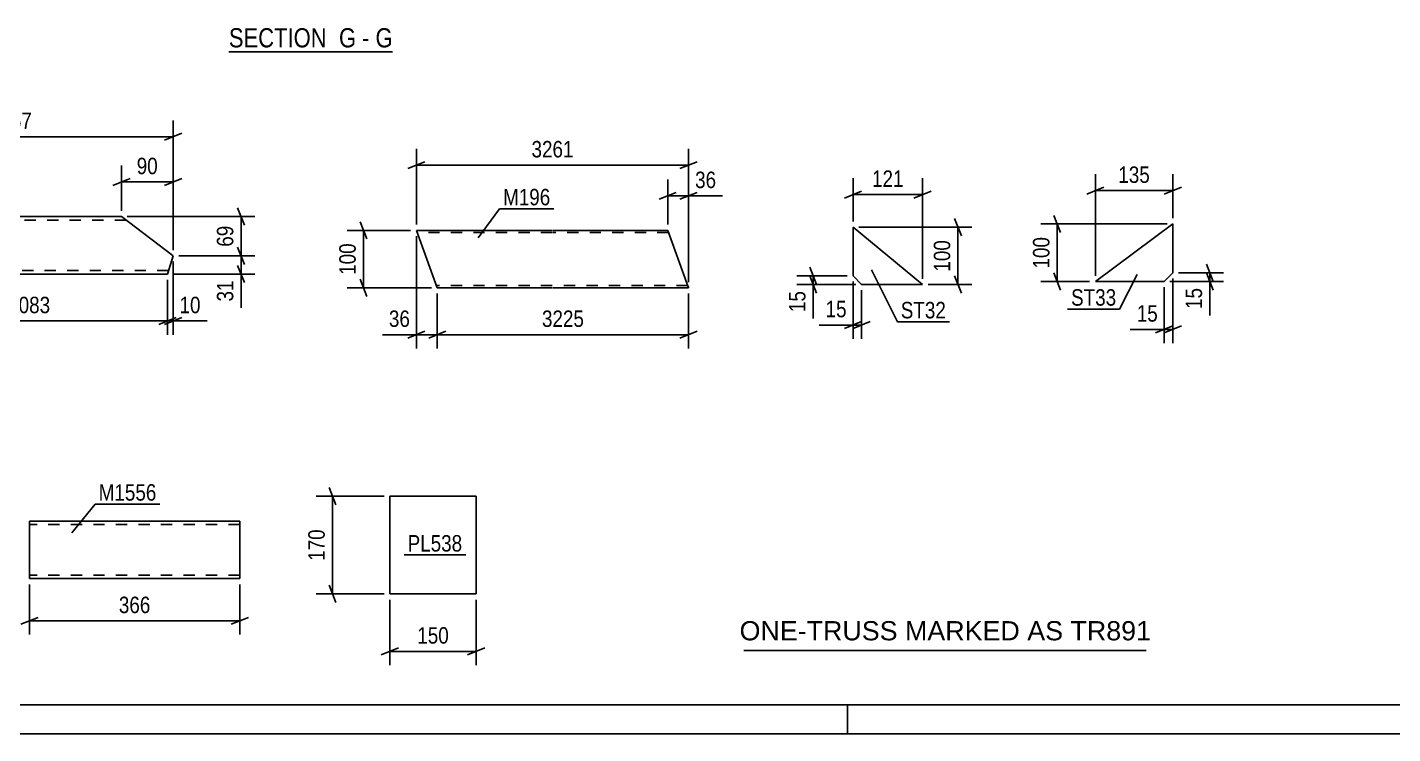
# Model space of a CAD drawing. Header units: millimetres. Extents: x 0 to 841, y 0 to 594.
# Drawn here: x 278.3 to 515.9, y 0 to 123 of the extents above; entities that cross this region are included whole.
import ezdxf

# ---------------------------------------------------------------- set-up
doc = ezdxf.new("R2010")
doc.units = ezdxf.units.MM
doc.linetypes.add('DXK_LINE_DOT2', pattern=[3.9198, 1.9599, -1.9599])
doc.styles.add('Arial', font='ARIAL.TTF', dxfattribs={"height": 0.2})
doc.styles.add('Arial Narrow', font='ARIALN.TTF', dxfattribs={"height": 0.2})

# ---------------------------------------------------------------- blocks, each defined once
blk = doc.blocks.new('Unknown-814761036-1137')
at = {"color": 5, "linetype": 'Continuous'}
for p, q in [((5, 5), (836, 5)), ((421, 0), (421, 5)), ((0, 0), (841, 0))]:
    blk.add_line(p, q, dxfattribs=at)
blk = doc.blocks.new('Unknown-814761036-15855')
at = {"color": 7, "linetype": 'Continuous'}
blk.add_line((403, 14.5), (473, 14.5), dxfattribs=at)
at = {"color": 7, "style": 'Arial'}
blk.add_text('ONE-TRUSS MARKED AS TR891', height=3.3428, dxfattribs=at).set_placement((402.24, 16.25))
blk = doc.blocks.new('Unknown-814761036-16 - 2107')
at = {"color": 6, "linetype": 'Continuous'}
blk.add_line((313.36, 118.72), (341.86, 118.72), dxfattribs=at)
at = {"color": 0, "linetype": 'Continuous'}
blk.add_wipeout([(331.47, 119.47), (331.47, 122.97), (313.36, 122.97), (313.36, 119.47)], dxfattribs=at)
at = {"color": 7, "linetype": 'Continuous', "style": 'Arial Narrow'}
blk.add_text('SECTION ', height=3.34, dxfattribs=at).set_placement((313.36, 119.47))
at = {"color": 0, "linetype": 'Continuous'}
blk.add_wipeout([(335.5, 119.47), (335.5, 122.97), (332.52, 122.97), (332.52, 119.47)], dxfattribs=at)
at = {"color": 7, "linetype": 'Continuous', "style": 'Arial Narrow'}
blk.add_text('G', height=3.34, dxfattribs=at).set_placement((332.52, 119.47))
at = {"color": 0, "linetype": 'Continuous'}
blk.add_wipeout([(337.83, 119.47), (337.83, 122.97), (336.55, 122.97), (336.55, 119.47)], dxfattribs=at)
at = {"color": 7, "linetype": 'Continuous', "style": 'Arial Narrow'}
blk.add_text('-', height=3.34, dxfattribs=at).set_placement((336.55, 119.47))
at = {"color": 0, "linetype": 'Continuous'}
blk.add_wipeout([(341.86, 119.47), (341.86, 122.97), (338.88, 122.97), (338.88, 119.47)], dxfattribs=at)
at = {"color": 7, "linetype": 'Continuous', "style": 'Arial Narrow'}
blk.add_text('G', height=3.34, dxfattribs=at).set_placement((338.88, 119.47))
blk = doc.blocks.new('Part-814761036-14061 - 14060')
at = {"color": 2, "linetype": 'Continuous'}
for p, q in [((247.21, 85.62), (248.58, 90.02)), ((248.58, 90.02), (274.55, 90.02)), ((274.65, 90.02), (294.65, 90.02)), ((294.65, 90.02), (303.65, 83.17)), ((254.55, 80.02), (247.21, 85.62)), ((303.65, 83.17), (302.67, 80.02)), ((274.55, 80.02), (254.55, 80.02)), ((302.67, 80.02), (274.65, 80.02))]:
    blk.add_line(p, q, dxfattribs=at)
at = {"color": 7, "linetype": 'DXK_LINE_DOT2'}
for p, q in [((274.55, 89.42), (248.39, 89.42)), ((295.44, 89.42), (274.65, 89.42)), ((254.55, 80.02), (253.54, 80.8)), ((274.55, 80.62), (253.77, 80.62)), ((302.85, 80.62), (274.65, 80.62))]:
    blk.add_line(p, q, dxfattribs=at)
blk = doc.blocks.new('Part-814761036-13018 - 13017')
at = {"color": 2, "linetype": 'Continuous'}
for p, q in [((278.66, 36.99), (278.66, 35.79)), ((315.25, 36.99), (278.66, 36.99)), ((278.66, 27.73), (278.66, 35.79)), ((315.25, 36.99), (315.25, 36.9)), ((315.25, 36.9), (315.25, 35.79)), ((315.25, 26.99), (315.25, 35.79)), ((278.66, 27.08), (278.66, 27.73)), ((278.66, 26.99), (278.66, 27.08)), ((315.25, 26.99), (278.66, 26.99))]:
    blk.add_line(p, q, dxfattribs=at)
at = {"color": 7, "linetype": 'DXK_LINE_DOT2'}
for p, q in [((315.25, 36.39), (278.66, 36.39)), ((315.25, 35.79), (315.25, 36.64)), ((278.66, 27.73), (278.66, 27.34)), ((278.66, 27.59), (278.66, 27.64)), ((315.25, 27.59), (278.66, 27.59)), ((278.66, 26.99), (278.66, 26.99)), ((315.25, 27.59), (315.25, 27.64))]:
    blk.add_line(p, q, dxfattribs=at)
blk = doc.blocks.new('Part-814761036-14144 - 14143')
at = {"color": 2, "linetype": 'Continuous'}
for p, q in [((369.63, 87.62), (345.99, 87.62)), ((349.63, 77.62), (345.99, 87.62)), ((389.73, 87.62), (369.73, 87.62)), ((393.08, 78.42), (389.73, 87.62)), ((393.37, 77.62), (393.08, 78.42)), ((369.63, 77.62), (349.63, 77.62)), ((393.37, 77.62), (369.73, 77.62))]:
    blk.add_line(p, q, dxfattribs=at)
at = {"color": 7, "linetype": 'DXK_LINE_DOT2'}
for p, q in [((369.63, 87.22), (346.14, 87.22)), ((389.88, 87.22), (369.73, 87.22)), ((369.63, 78.02), (349.49, 78.02)), ((349.55, 77.85), (349.63, 77.62)), ((393.23, 78.02), (369.73, 78.02)), ((393.35, 77.68), (393.29, 77.85)), ((393.37, 77.62), (393.35, 77.68))]:
    blk.add_line(p, q, dxfattribs=at)
blk = doc.blocks.new('Part-814761036-12856 - 12855')
at = {"color": 2, "linetype": 'Continuous'}
for p, q in [((341.39, 41.33), (341.39, 24.33)), ((341.39, 41.33), (356.39, 41.33)), ((356.39, 41.33), (356.39, 24.33)), ((341.39, 24.33), (356.39, 24.33))]:
    blk.add_line(p, q, dxfattribs=at)
blk = doc.blocks.new('Part-814761036-12871 - 12870')
at = {"color": 2, "linetype": 'Continuous'}
for p, q in [((421.99, 79.69), (421.99, 88.19)), ((434.08, 78.19), (421.99, 88.19)), ((423.49, 78.19), (421.99, 79.69)), ((423.49, 78.19), (434.08, 78.19))]:
    blk.add_line(p, q, dxfattribs=at)
blk = doc.blocks.new('Part-814761036-12881 - 12880')
at = {"color": 2, "linetype": 'Continuous'}
for p, q in [((477.65, 88.73), (464.16, 78.73)), ((477.65, 80.23), (477.65, 88.73)), ((464.16, 78.73), (476.15, 78.73)), ((476.15, 78.73), (477.65, 80.23))]:
    blk.add_line(p, q, dxfattribs=at)
blk = doc.blocks.new('StraightDimension-814761036-14206 - 14060')
at = {"color": 7, "linetype": 'Continuous'}
for p, q in [((254.55, 79.02), (254.55, 69.45)), ((302.67, 79.02), (302.67, 69.45)), ((256.05, 72.45), (253.05, 71.25)), ((254.55, 71.85), (302.67, 71.85)), ((301.17, 71.25), (304.17, 72.45))]:
    blk.add_line(p, q, dxfattribs=at)
at = {"color": 0}
blk.add_wipeout([(282.87, 72.6), (282.87, 76.8), (274.35, 76.8), (274.35, 72.6)], dxfattribs=at)
at = {"color": 3, "style": 'Arial Narrow'}
blk.add_text('3083', height=2.863, dxfattribs=at).set_placement((274.95, 73.2))
blk = doc.blocks.new('StraightDimension-814761036-14150 - 14060')
at = {"color": 7, "linetype": 'Continuous'}
for p, q in [((247.21, 86.62), (247.21, 106.77)), ((303.65, 84.17), (303.65, 106.77)), ((248.71, 104.52), (245.71, 103.32)), ((247.21, 103.92), (303.65, 103.92)), ((302.15, 103.32), (305.15, 104.52))]:
    blk.add_line(p, q, dxfattribs=at)
at = {"color": 0}
blk.add_wipeout([(279.68, 104.67), (279.68, 108.87), (271.17, 108.87), (271.17, 104.67)], dxfattribs=at)
at = {"color": 3, "style": 'Arial Narrow'}
blk.add_text('3167', height=2.863, dxfattribs=at).set_placement((271.77, 105.27))
blk = doc.blocks.new('StraightDimension-814761036-14179 - 14060')
at = {"color": 7, "linetype": 'Continuous'}
for p, q in [((294.65, 91.02), (294.65, 98.9)), ((303.65, 84.17), (303.65, 98.9)), ((293.15, 95.45), (296.15, 96.65)), ((294.65, 96.05), (303.65, 96.05)), ((305.15, 96.65), (302.15, 95.45))]:
    blk.add_line(p, q, dxfattribs=at)
at = {"color": 0}
blk.add_wipeout([(301.58, 96.8), (301.58, 101), (296.72, 101), (296.72, 96.8)], dxfattribs=at)
at = {"color": 3, "style": 'Arial Narrow'}
blk.add_text('90', height=2.863, dxfattribs=at).set_placement((297.32, 97.4))
blk = doc.blocks.new('StraightDimension-814761036-14205 - 14060')
at = {"color": 7, "linetype": 'Continuous'}
for p, q in [((303.65, 82.17), (303.65, 69.45)), ((302.67, 79.02), (302.67, 69.45)), ((301.17, 71.25), (304.17, 72.45)), ((305.15, 72.45), (302.15, 71.25)), ((302.67, 71.85), (303.65, 71.85))]:
    blk.add_line(p, q, dxfattribs=at)
at = {"color": 0}
blk.add_wipeout([(309.03, 72.6), (309.03, 76.8), (304.17, 76.8), (304.17, 72.6)], dxfattribs=at)
at = {"color": 7, "linetype": 'Continuous'}
blk.add_line((303.65, 71.85), (309.55, 71.85), dxfattribs=at)
blk.add_line((303.65, 71.85), (309.55, 71.85), dxfattribs=at)
at = {"color": 3, "style": 'Arial Narrow'}
blk.add_text('10', height=2.863, dxfattribs=at).set_placement((304.77, 73.2))
blk = doc.blocks.new('StraightDimension-814761036-14345 - 14060')
at = {"color": 7, "linetype": 'Continuous'}
for p, q in [((314.88, 91.52), (316.08, 88.52)), ((295.65, 90.02), (317.88, 90.02)), ((315.48, 83.17), (315.48, 90.02)), ((316.08, 81.67), (314.88, 84.67)), ((304.65, 83.17), (317.88, 83.17))]:
    blk.add_line(p, q, dxfattribs=at)
at = {"color": 0}
blk.add_wipeout([(314.73, 89.02), (310.53, 89.02), (310.53, 84.17), (314.73, 84.17)], dxfattribs=at)
at = {"color": 3, "style": 'Arial Narrow'}
blk.add_text('69', height=2.863, rotation=90.0002, dxfattribs=at).set_placement((314.13, 84.77))
blk = doc.blocks.new('StraightDimension-814761036-14346 - 14060')
at = {"color": 7, "linetype": 'Continuous'}
for p, q in [((314.88, 84.67), (316.08, 81.67)), ((304.65, 83.17), (317.88, 83.17)), ((316.08, 78.52), (314.88, 81.52)), ((315.48, 80.02), (315.48, 83.17)), ((303.67, 80.02), (317.88, 80.02))]:
    blk.add_line(p, q, dxfattribs=at)
at = {"color": 0}
blk.add_wipeout([(314.73, 79.5), (310.53, 79.5), (310.53, 74.64), (314.73, 74.64)], dxfattribs=at)
at = {"color": 7, "linetype": 'Continuous'}
blk.add_line((315.48, 80.02), (315.48, 74.12), dxfattribs=at)
blk.add_line((315.48, 80.02), (315.48, 74.12), dxfattribs=at)
at = {"color": 3, "style": 'Arial Narrow'}
blk.add_text('31', height=2.863, rotation=90.0002, dxfattribs=at).set_placement((314.13, 75.24))
blk = doc.blocks.new('StraightDimension-814761036-13240 - 13017')
at = {"color": 7, "linetype": 'Continuous'}
for p, q in [((278.66, 25.99), (278.66, 17.24)), ((315.25, 25.99), (315.25, 17.24)), ((280.16, 20.24), (277.16, 19.04)), ((278.66, 19.64), (315.25, 19.64)), ((313.75, 19.04), (316.75, 20.24))]:
    blk.add_line(p, q, dxfattribs=at)
at = {"color": 0}
blk.add_wipeout([(300.3, 20.39), (300.3, 24.59), (293.61, 24.59), (293.61, 20.39)], dxfattribs=at)
at = {"color": 3, "style": 'Arial Narrow'}
blk.add_text('366', height=2.863, dxfattribs=at).set_placement((294.21, 20.99))
blk = doc.blocks.new('StraightDimension-814761036-14400 - 14143')
at = {"color": 7, "linetype": 'Continuous'}
for p, q in [((345.99, 88.62), (345.99, 101.82)), ((393.37, 78.62), (393.37, 101.82)), ((347.49, 99.57), (344.49, 98.37)), ((345.99, 98.97), (393.37, 98.97)), ((391.87, 98.37), (394.87, 99.57))]:
    blk.add_line(p, q, dxfattribs=at)
at = {"color": 0}
blk.add_wipeout([(373.94, 99.72), (373.94, 103.92), (365.43, 103.92), (365.43, 99.72)], dxfattribs=at)
at = {"color": 3, "style": 'Arial Narrow'}
blk.add_text('3261', height=2.863, dxfattribs=at).set_placement((366.03, 100.32))
blk = doc.blocks.new('StraightDimension-814761036-14451 - 14143')
at = {"color": 7, "linetype": 'Continuous'}
for p, q in [((336.18, 89.12), (337.38, 86.12)), ((344.99, 87.62), (333.93, 87.62)), ((336.78, 77.62), (336.78, 87.62)), ((337.38, 76.12), (336.18, 79.12)), ((348.63, 77.62), (333.93, 77.62))]:
    blk.add_line(p, q, dxfattribs=at)
at = {"color": 0}
blk.add_wipeout([(336.03, 85.96), (331.83, 85.96), (331.83, 79.28), (336.03, 79.28)], dxfattribs=at)
at = {"color": 3, "style": 'Arial Narrow'}
blk.add_text('100', height=2.863, rotation=90.0002, dxfattribs=at).set_placement((335.43, 79.88))
blk = doc.blocks.new('StraightDimension-814761036-14427 - 14143')
at = {"color": 7, "linetype": 'Continuous'}
for p, q in [((345.99, 86.62), (345.99, 67.06)), ((349.63, 76.62), (349.63, 67.06)), ((344.49, 68.86), (347.49, 70.06)), ((345.99, 69.46), (349.63, 69.46)), ((351.13, 70.06), (348.13, 68.86))]:
    blk.add_line(p, q, dxfattribs=at)
at = {"color": 0}
blk.add_wipeout([(345.47, 70.21), (345.47, 74.41), (340.61, 74.41), (340.61, 70.21)], dxfattribs=at)
at = {"color": 7, "linetype": 'Continuous'}
blk.add_line((345.99, 69.46), (340.09, 69.46), dxfattribs=at)
blk.add_line((345.99, 69.46), (340.09, 69.46), dxfattribs=at)
at = {"color": 3, "style": 'Arial Narrow'}
blk.add_text('36', height=2.863, dxfattribs=at).set_placement((341.21, 70.81))
blk = doc.blocks.new('StraightDimension-814761036-14411 - 14143')
at = {"color": 7, "linetype": 'Continuous'}
for p, q in [((389.73, 88.62), (389.73, 96.48)), ((393.37, 78.62), (393.37, 96.48)), ((388.23, 93.03), (391.23, 94.23)), ((389.73, 93.63), (393.37, 93.63)), ((394.87, 94.23), (391.87, 93.03))]:
    blk.add_line(p, q, dxfattribs=at)
at = {"color": 0}
blk.add_wipeout([(398.76, 94.38), (398.76, 98.58), (393.9, 98.58), (393.9, 94.38)], dxfattribs=at)
at = {"color": 7, "linetype": 'Continuous'}
blk.add_line((393.37, 93.63), (399.28, 93.63), dxfattribs=at)
blk.add_line((393.37, 93.63), (399.28, 93.63), dxfattribs=at)
at = {"color": 3, "style": 'Arial Narrow'}
blk.add_text('36', height=2.863, dxfattribs=at).set_placement((394.5, 94.98))
blk = doc.blocks.new('StraightDimension-814761036-14426 - 14143')
at = {"color": 7, "linetype": 'Continuous'}
for p, q in [((349.63, 76.62), (349.63, 67.06)), ((393.37, 76.62), (393.37, 67.06)), ((351.13, 70.06), (348.13, 68.86)), ((349.63, 69.46), (393.37, 69.46)), ((391.87, 68.86), (394.87, 70.06))]:
    blk.add_line(p, q, dxfattribs=at)
at = {"color": 0}
blk.add_wipeout([(375.76, 70.21), (375.76, 74.41), (367.25, 74.41), (367.25, 70.21)], dxfattribs=at)
at = {"color": 3, "style": 'Arial Narrow'}
blk.add_text('3225', height=2.863, dxfattribs=at).set_placement((367.85, 70.81))
blk = doc.blocks.new('StraightDimension-814761036-13108 - 12855')
at = {"color": 7, "linetype": 'Continuous'}
for p, q in [((331.99, 39.83), (330.79, 42.83)), ((340.39, 41.33), (328.54, 41.33)), ((331.39, 24.33), (331.39, 41.33)), ((340.39, 24.33), (328.54, 24.33)), ((330.79, 25.83), (331.99, 22.83))]:
    blk.add_line(p, q, dxfattribs=at)
at = {"color": 0}
blk.add_wipeout([(330.64, 36.17), (326.44, 36.17), (326.44, 29.49), (330.64, 29.49)], dxfattribs=at)
at = {"color": 3, "style": 'Arial Narrow'}
blk.add_text('170', height=2.863, rotation=90.0002, dxfattribs=at).set_placement((330.04, 30.09))
blk = doc.blocks.new('StraightDimension-814761036-13112 - 12855')
at = {"color": 7, "linetype": 'Continuous'}
for p, q in [((341.39, 23.33), (341.39, 11.93)), ((356.39, 23.33), (356.39, 11.93)), ((342.89, 14.93), (339.89, 13.73)), ((341.39, 14.33), (356.39, 14.33)), ((354.89, 13.73), (357.89, 14.93))]:
    blk.add_line(p, q, dxfattribs=at)
at = {"color": 0}
blk.add_wipeout([(352.24, 15.08), (352.24, 19.28), (345.55, 19.28), (345.55, 15.08)], dxfattribs=at)
at = {"color": 3, "style": 'Arial Narrow'}
blk.add_text('150', height=2.863, dxfattribs=at).set_placement((346.15, 15.68))
blk = doc.blocks.new('StraightDimension-814761036-13128 - 12870')
at = {"color": 7, "linetype": 'Continuous'}
for p, q in [((414.45, 81.19), (415.65, 78.19)), ((420.99, 79.69), (412.2, 79.69)), ((415.65, 76.69), (414.45, 79.69)), ((415.05, 78.19), (415.05, 79.69)), ((422.49, 78.19), (412.2, 78.19))]:
    blk.add_line(p, q, dxfattribs=at)
at = {"color": 0}
blk.add_wipeout([(414.3, 77.66), (410.1, 77.66), (410.1, 72.8), (414.3, 72.8)], dxfattribs=at)
at = {"color": 7, "linetype": 'Continuous'}
blk.add_line((415.05, 78.19), (415.05, 72.28), dxfattribs=at)
blk.add_line((415.05, 78.19), (415.05, 72.28), dxfattribs=at)
at = {"color": 3, "style": 'Arial Narrow'}
blk.add_text('15', height=2.863, rotation=90.0002, dxfattribs=at).set_placement((413.7, 73.4))
blk = doc.blocks.new('StraightDimension-814761036-13120 - 12870')
at = {"color": 7, "linetype": 'Continuous'}
for p, q in [((421.99, 78.69), (421.99, 68.74)), ((423.49, 77.19), (423.49, 68.74)), ((420.49, 70.54), (423.49, 71.74)), ((424.99, 71.74), (421.99, 70.54)), ((421.99, 71.14), (423.49, 71.14))]:
    blk.add_line(p, q, dxfattribs=at)
at = {"color": 0}
blk.add_wipeout([(421.47, 71.89), (421.47, 76.09), (416.61, 76.09), (416.61, 71.89)], dxfattribs=at)
at = {"color": 7, "linetype": 'Continuous'}
blk.add_line((421.99, 71.14), (416.09, 71.14), dxfattribs=at)
blk.add_line((421.99, 71.14), (416.09, 71.14), dxfattribs=at)
at = {"color": 3, "style": 'Arial Narrow'}
blk.add_text('15', height=2.863, dxfattribs=at).set_placement((417.21, 72.49))
blk = doc.blocks.new('StraightDimension-814761036-13132 - 12870')
at = {"color": 7, "linetype": 'Continuous'}
for p, q in [((422.99, 88.19), (442.65, 88.19)), ((439.65, 89.69), (440.85, 86.69)), ((440.25, 78.19), (440.25, 88.19)), ((440.85, 76.69), (439.65, 79.69)), ((435.08, 78.19), (442.65, 78.19))]:
    blk.add_line(p, q, dxfattribs=at)
at = {"color": 0}
blk.add_wipeout([(439.5, 86.53), (435.3, 86.53), (435.3, 79.84), (439.5, 79.84)], dxfattribs=at)
at = {"color": 3, "style": 'Arial Narrow'}
blk.add_text('100', height=2.863, rotation=90.0002, dxfattribs=at).set_placement((438.9, 80.44))
blk = doc.blocks.new('StraightDimension-814761036-13124 - 12870')
at = {"color": 7, "linetype": 'Continuous'}
for p, q in [((421.99, 89.19), (421.99, 96.69)), ((434.08, 79.19), (434.08, 96.69)), ((420.49, 93.24), (423.49, 94.44)), ((421.99, 93.84), (434.08, 93.84)), ((435.58, 94.44), (432.58, 93.24))]:
    blk.add_line(p, q, dxfattribs=at)
at = {"color": 0}
blk.add_wipeout([(431.38, 94.59), (431.38, 98.79), (424.7, 98.79), (424.7, 94.59)], dxfattribs=at)
at = {"color": 3, "style": 'Arial Narrow'}
blk.add_text('121', height=2.863, dxfattribs=at).set_placement((425.3, 95.19))
blk = doc.blocks.new('StraightDimension-814761036-13144 - 12880')
at = {"color": 7, "linetype": 'Continuous'}
for p, q in [((477.65, 79.23), (477.65, 67.98)), ((476.15, 77.73), (476.15, 67.98)), ((474.65, 69.78), (477.65, 70.98)), ((479.15, 70.98), (476.15, 69.78)), ((476.15, 70.38), (477.65, 70.38))]:
    blk.add_line(p, q, dxfattribs=at)
at = {"color": 0}
blk.add_wipeout([(475.63, 71.13), (475.63, 75.33), (470.77, 75.33), (470.77, 71.13)], dxfattribs=at)
at = {"color": 7, "linetype": 'Continuous'}
blk.add_line((476.15, 70.38), (470.25, 70.38), dxfattribs=at)
blk.add_line((476.15, 70.38), (470.25, 70.38), dxfattribs=at)
at = {"color": 3, "style": 'Arial Narrow'}
blk.add_text('15', height=2.863, dxfattribs=at).set_placement((471.37, 71.73))
blk = doc.blocks.new('StraightDimension-814761036-13136 - 12880')
at = {"color": 7, "linetype": 'Continuous'}
for p, q in [((483.48, 81.73), (484.68, 78.73)), ((477.15, 78.73), (486.48, 78.73)), ((478.65, 80.23), (486.48, 80.23)), ((484.68, 77.23), (483.48, 80.23)), ((484.08, 78.73), (484.08, 80.23))]:
    blk.add_line(p, q, dxfattribs=at)
at = {"color": 0}
blk.add_wipeout([(483.33, 78.2), (479.13, 78.2), (479.13, 73.34), (483.33, 73.34)], dxfattribs=at)
at = {"color": 7, "linetype": 'Continuous'}
blk.add_line((484.08, 78.73), (484.08, 72.82), dxfattribs=at)
blk.add_line((484.08, 78.73), (484.08, 72.82), dxfattribs=at)
at = {"color": 3, "style": 'Arial Narrow'}
blk.add_text('15', height=2.863, rotation=90.0002, dxfattribs=at).set_placement((482.73, 73.94))
blk = doc.blocks.new('StraightDimension-814761036-13148 - 12880')
at = {"color": 7, "linetype": 'Continuous'}
for p, q in [((465.66, 95.13), (462.66, 93.93)), ((464.16, 79.73), (464.16, 97.38)), ((476.15, 93.93), (479.15, 95.13)), ((477.65, 89.73), (477.65, 97.38)), ((464.16, 94.53), (477.65, 94.53))]:
    blk.add_line(p, q, dxfattribs=at)
at = {"color": 0}
blk.add_wipeout([(474.25, 95.28), (474.25, 99.48), (467.56, 99.48), (467.56, 95.28)], dxfattribs=at)
at = {"color": 3, "style": 'Arial Narrow'}
blk.add_text('135', height=2.863, dxfattribs=at).set_placement((468.16, 95.88))
blk = doc.blocks.new('StraightDimension-814761036-13140 - 12880')
at = {"color": 7, "linetype": 'Continuous'}
for p, q in [((476.65, 88.73), (454.67, 88.73)), ((456.92, 90.23), (458.12, 87.23)), ((457.52, 78.73), (457.52, 88.73)), ((463.16, 78.73), (454.67, 78.73)), ((458.12, 77.23), (456.92, 80.23))]:
    blk.add_line(p, q, dxfattribs=at)
at = {"color": 0}
blk.add_wipeout([(456.77, 87.07), (452.57, 87.07), (452.57, 80.38), (456.77, 80.38)], dxfattribs=at)
at = {"color": 3, "style": 'Arial Narrow'}
blk.add_text('100', height=2.863, rotation=90.0002, dxfattribs=at).set_placement((456.17, 80.98))
blk = doc.blocks.new('Mark-814761036-13305 - 13017')
at = {"color": 0}
blk.add_wipeout([(300.75, 40.57), (300.75, 43.57), (290.7, 43.57), (290.7, 40.57)], dxfattribs=at)
blk.add_wipeout([(300.75, 40.57), (300.75, 43.57), (290.7, 43.57), (290.7, 40.57)], dxfattribs=at)
at = {"color": 30, "linetype": 'Continuous'}
for p, q in [((286, 34.96), (290.1, 39.97)), ((290.1, 39.97), (301.35, 39.97))]:
    blk.add_line(p, q, dxfattribs=at)
at = {"color": 3, "style": 'Arial Narrow'}
blk.add_text('M1556', height=2.863, dxfattribs=at).set_placement((290.7, 40.57))
blk = doc.blocks.new('Mark-814761036-14465 - 14143')
at = {"color": 0}
blk.add_wipeout([(369.3, 91.98), (369.3, 94.98), (361.08, 94.98), (361.08, 91.98)], dxfattribs=at)
blk.add_wipeout([(369.3, 91.98), (369.3, 94.98), (361.08, 94.98), (361.08, 91.98)], dxfattribs=at)
at = {"color": 30, "linetype": 'Continuous'}
for p, q in [((356.76, 86.32), (360.48, 91.38)), ((360.48, 91.38), (369.9, 91.38))]:
    blk.add_line(p, q, dxfattribs=at)
at = {"color": 3, "style": 'Arial Narrow'}
blk.add_text('M196', height=2.863, dxfattribs=at).set_placement((361.08, 91.98))
blk = doc.blocks.new('Mark-814761036-14496 - 12855')
at = {"color": 0}
blk.add_wipeout([(353.97, 31.71), (353.97, 34.71), (344.47, 34.71), (344.47, 31.71)], dxfattribs=at)
blk.add_wipeout([(353.97, 31.71), (353.97, 34.71), (344.47, 34.71), (344.47, 31.71)], dxfattribs=at)
at = {"color": 30, "linetype": 'Continuous'}
blk.add_line((343.87, 31.11), (354.57, 31.11), dxfattribs=at)
at = {"color": 3, "style": 'Arial Narrow'}
blk.add_text('PL538', height=2.863, dxfattribs=at).set_placement((344.47, 31.71))
blk = doc.blocks.new('Mark-814761036-14504 - 12870')
at = {"color": 0}
blk.add_wipeout([(438.15, 72.3), (438.15, 75.3), (430.3, 75.3), (430.3, 72.3)], dxfattribs=at)
blk.add_wipeout([(438.15, 72.3), (438.15, 75.3), (430.3, 75.3), (430.3, 72.3)], dxfattribs=at)
at = {"color": 30, "linetype": 'Continuous'}
for p, q in [((425.23, 80.77), (429.7, 71.7)), ((429.7, 71.7), (438.75, 71.7))]:
    blk.add_line(p, q, dxfattribs=at)
at = {"color": 3, "style": 'Arial Narrow'}
blk.add_text('ST32', height=2.863, dxfattribs=at).set_placement((430.3, 72.3))
blk = doc.blocks.new('Mark-814761036-13288 - 12880')
at = {"color": 0}
blk.add_wipeout([(467.79, 74.51), (467.79, 77.51), (459.94, 77.51), (459.94, 74.51)], dxfattribs=at)
blk.add_wipeout([(467.79, 74.51), (467.79, 77.51), (459.94, 77.51), (459.94, 74.51)], dxfattribs=at)
at = {"color": 30, "linetype": 'Continuous'}
for p in [(471.46, 79.92), (459.34, 73.91)]:
    blk.add_line(p, (468.39, 73.91), dxfattribs=at)
at = {"color": 3, "style": 'Arial Narrow'}
blk.add_text('ST33', height=2.863, dxfattribs=at).set_placement((459.94, 74.51))

msp = doc.modelspace()

# ---------------------------------------------------------------- block references
for name in ['Unknown-814761036-1137', 'Part-814761036-14061 - 14060', 'Part-814761036-12871 - 12870', 'Part-814761036-12881 - 12880', 'Part-814761036-14144 - 14143', 'Part-814761036-12856 - 12855', 'Part-814761036-13018 - 13017', 'Unknown-814761036-15855']:
    msp.add_blockref(name, (0, 0))

# ---------------------------------------------------------------- next in the draw order: block references
for name in ['Unknown-814761036-16 - 2107', 'StraightDimension-814761036-14150 - 14060', 'StraightDimension-814761036-14400 - 14143', 'StraightDimension-814761036-13128 - 12870', 'StraightDimension-814761036-14206 - 14060', 'StraightDimension-814761036-13144 - 12880', 'Mark-814761036-13305 - 13017', 'StraightDimension-814761036-13108 - 12855', 'Mark-814761036-14496 - 12855', 'StraightDimension-814761036-13240 - 13017']:
    msp.add_blockref(name, (0, 0))

# ---------------------------------------------------------------- next in the draw order: block references
for name in ['StraightDimension-814761036-14179 - 14060', 'StraightDimension-814761036-14411 - 14143', 'Mark-814761036-14465 - 14143', 'StraightDimension-814761036-14451 - 14143', 'StraightDimension-814761036-14205 - 14060', 'StraightDimension-814761036-13136 - 12880', 'StraightDimension-814761036-13120 - 12870', 'StraightDimension-814761036-13112 - 12855']:
    msp.add_blockref(name, (0, 0))

# ---------------------------------------------------------------- next in the draw order: block references
for name in ['StraightDimension-814761036-13148 - 12880', 'StraightDimension-814761036-14345 - 14060', 'StraightDimension-814761036-13132 - 12870', 'StraightDimension-814761036-14427 - 14143']:
    msp.add_blockref(name, (0, 0))

# ---------------------------------------------------------------- next in the draw order: block references
for name in ['StraightDimension-814761036-13124 - 12870', 'StraightDimension-814761036-13140 - 12880', 'StraightDimension-814761036-14346 - 14060', 'StraightDimension-814761036-14426 - 14143']:
    msp.add_blockref(name, (0, 0))

# ---------------------------------------------------------------- next in the draw order: block references
for name in ['Mark-814761036-14504 - 12870', 'Mark-814761036-13288 - 12880']:
    msp.add_blockref(name, (0, 0))

doc.saveas('drawing.dxf')
